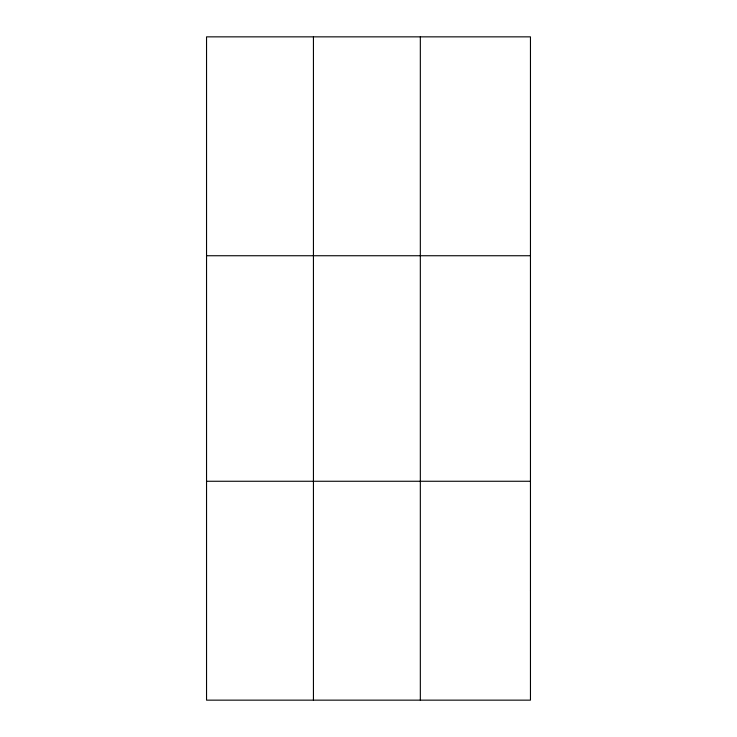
<?xml version="1.0" encoding="UTF-8"?>
<svg xmlns="http://www.w3.org/2000/svg" width="737" height="737" viewBox="0 0 737 737"><rect width="100%" height="100%" fill="white"/><g stroke="black" fill="none" stroke-linecap="round" stroke-linejoin="round"><path stroke-width="1.11" d="M313.437 700.15L313.437 36.85M420.33 700.15L420.33 36.85M206.544 255.739L530.456 255.739M206.544 481.261L530.456 481.261M530.456 590.706L530.456 700.15L206.544 700.15L206.544 36.85L530.456 36.85L530.456 590.706"/></g></svg>
